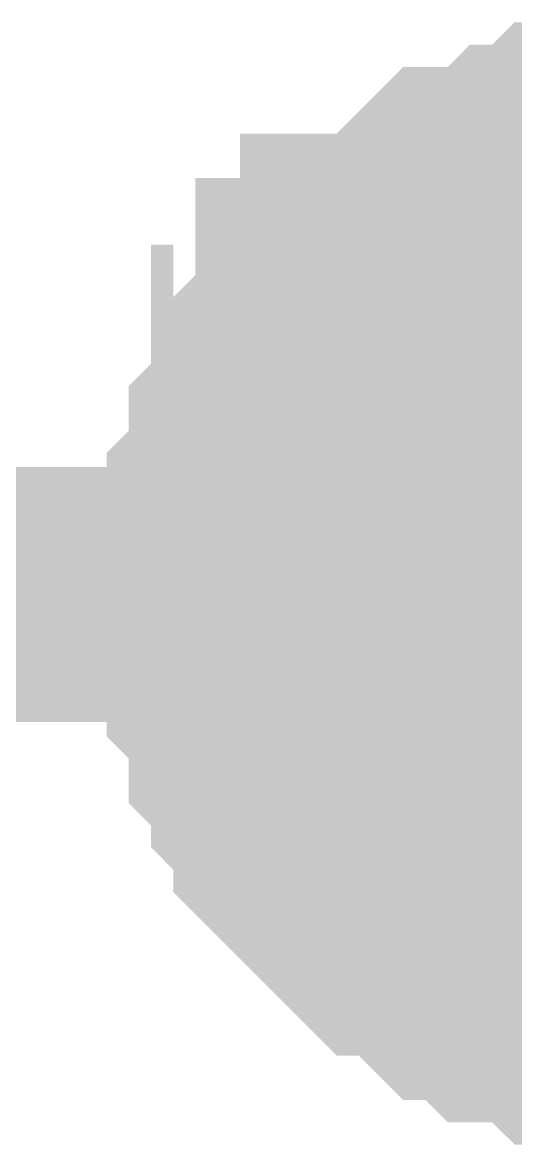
# Model space of a CAD drawing. Header units: inches. Extents: x 0 to 841, y 0 to 594.
# Drawn here: x 434.257 to 434.838, y 201.839 to 203.158 of the extents above; entities that cross this region are included whole.
import ezdxf

# ---------------------------------------------------------------- set-up
doc = ezdxf.new("R2010")
doc.units = ezdxf.units.IN
doc.layers.add('Sheet', color=255, linetype='Continuous')

msp = doc.modelspace()

# ---------------------------------------------------------------- linework, layer by layer
at = {"layer": 'Sheet'}
for points in [[(434.5062, 202.4857, 0.2997, 0.2997, 0), (434.5062, 202.5119, 0.2997, 0.2997, 0), (434.5062, 202.538, 0.2997, 0.2997, 0), (434.5062, 202.5641, 0.2997, 0.2997, 0), (434.5062, 202.5903, 0.2997, 0.2997, 0), (434.5323, 202.6164, 0.2997, 0.2997, 0), (434.5323, 202.6425, 0.2997, 0.2997, 0), (434.5323, 202.6687, 0.2997, 0.2997, 0), (434.5585, 202.6948, 0.2997, 0.2997, 0), (434.5585, 202.7209, 0.2997, 0.2997, 0), (434.5585, 202.7471, 0.2997, 0.2997, 0), (434.5846, 202.7471, 0.2997, 0.2997, 0), (434.5846, 202.7732, 0.2997, 0.2997, 0), (434.6107, 202.7993, 0.2997, 0.2997, 0), (434.6107, 202.8254, 0.2997, 0.2997, 0), (434.6369, 202.8254, 0.2997, 0.2997, 0), (434.663, 202.8516, 0.2997, 0.2997, 0), (434.663, 202.8777, 0.2997, 0.2997, 0), (434.6891, 202.8777, 0.2997, 0.2997, 0), (434.7153, 202.9038, 0.2997, 0.2997, 0), (434.7414, 202.93, 0.2997, 0.2997, 0), (434.7414, 202.93, 0.2997, 0.2997, 0), (434.7675, 202.9561, 0.2997, 0.2997, 0), (434.7937, 202.9561, 0.2997, 0.2997, 0), (434.8198, 202.9561, 0.2997, 0.2997, 0), (434.8459, 202.9822, 0.2997, 0.2997, 0), (434.872, 202.9822, 0.2997, 0.2997, 0), (434.872, 202.9822, 0.2997, 0.2997, 0), (434.8982, 203.0084, 0.2997, 0.2997, 0), (434.9243, 203.0084, 0.2997, 0.2997, 0), (434.9504, 203.0084, 0.2997, 0.2997, 0), (434.9766, 203.0084, 0.2997, 0.2997, 0), (435.0027, 203.0084, 0.2997, 0.2997, 0)], [(434.5062, 202.4857, 0.2997, 0.2997, 0), (434.5062, 202.5119, 0.2997, 0.2997, 0), (434.5062, 202.538, 0.2997, 0.2997, 0), (434.5062, 202.5641, 0.2997, 0.2997, 0), (434.5062, 202.5903, 0.2997, 0.2997, 0), (434.5323, 202.6164, 0.2997, 0.2997, 0), (434.5323, 202.6425, 0.2997, 0.2997, 0), (434.5323, 202.6687, 0.2997, 0.2997, 0), (434.5585, 202.6948, 0.2997, 0.2997, 0), (434.5585, 202.7209, 0.2997, 0.2997, 0), (434.5585, 202.7471, 0.2997, 0.2997, 0), (434.5846, 202.7471, 0.2997, 0.2997, 0), (434.5846, 202.7732, 0.2997, 0.2997, 0), (434.6107, 202.7993, 0.2997, 0.2997, 0), (434.6107, 202.8254, 0.2997, 0.2997, 0), (434.6369, 202.8254, 0.2997, 0.2997, 0), (434.663, 202.8516, 0.2997, 0.2997, 0), (434.663, 202.8777, 0.2997, 0.2997, 0), (434.6891, 202.8777, 0.2997, 0.2997, 0), (434.7153, 202.9038, 0.2997, 0.2997, 0), (434.7414, 202.93, 0.2997, 0.2997, 0), (434.7414, 202.93, 0.2997, 0.2997, 0), (434.7675, 202.9561, 0.2997, 0.2997, 0), (434.7937, 202.9561, 0.2997, 0.2997, 0), (434.8198, 202.9561, 0.2997, 0.2997, 0), (434.8459, 202.9822, 0.2997, 0.2997, 0), (434.872, 202.9822, 0.2997, 0.2997, 0), (434.872, 202.9822, 0.2997, 0.2997, 0), (434.8982, 203.0084, 0.2997, 0.2997, 0), (434.9243, 203.0084, 0.2997, 0.2997, 0), (434.9504, 203.0084, 0.2997, 0.2997, 0), (434.9766, 203.0084, 0.2997, 0.2997, 0), (435.0027, 203.0084, 0.2997, 0.2997, 0)], [(434.5062, 202.4857, 0.2997, 0.2997, 0), (434.5062, 202.5119, 0.2997, 0.2997, 0), (434.5062, 202.538, 0.2997, 0.2997, 0), (434.5062, 202.5641, 0.2997, 0.2997, 0), (434.5062, 202.5903, 0.2997, 0.2997, 0), (434.5323, 202.6164, 0.2997, 0.2997, 0), (434.5323, 202.6425, 0.2997, 0.2997, 0), (434.5323, 202.6687, 0.2997, 0.2997, 0), (434.5585, 202.6948, 0.2997, 0.2997, 0), (434.5585, 202.7209, 0.2997, 0.2997, 0), (434.5585, 202.7471, 0.2997, 0.2997, 0), (434.5846, 202.7471, 0.2997, 0.2997, 0), (434.5846, 202.7732, 0.2997, 0.2997, 0), (434.6107, 202.7993, 0.2997, 0.2997, 0), (434.6107, 202.8254, 0.2997, 0.2997, 0), (434.6369, 202.8254, 0.2997, 0.2997, 0), (434.663, 202.8516, 0.2997, 0.2997, 0), (434.663, 202.8777, 0.2997, 0.2997, 0), (434.6891, 202.8777, 0.2997, 0.2997, 0), (434.7153, 202.9038, 0.2997, 0.2997, 0), (434.7414, 202.93, 0.2997, 0.2997, 0), (434.7414, 202.93, 0.2997, 0.2997, 0), (434.7675, 202.9561, 0.2997, 0.2997, 0), (434.7937, 202.9561, 0.2997, 0.2997, 0), (434.8198, 202.9561, 0.2997, 0.2997, 0), (434.8459, 202.9822, 0.2997, 0.2997, 0), (434.872, 202.9822, 0.2997, 0.2997, 0), (434.872, 202.9822, 0.2997, 0.2997, 0), (434.8982, 203.0084, 0.2997, 0.2997, 0), (434.9243, 203.0084, 0.2997, 0.2997, 0), (434.9504, 203.0084, 0.2997, 0.2997, 0), (434.9766, 203.0084, 0.2997, 0.2997, 0), (435.0027, 203.0084, 0.2997, 0.2997, 0)], [(434.5062, 202.4857, 0.2997, 0.2997, 0), (434.5062, 202.5119, 0.2997, 0.2997, 0), (434.5062, 202.538, 0.2997, 0.2997, 0), (434.5062, 202.5641, 0.2997, 0.2997, 0), (434.5062, 202.5903, 0.2997, 0.2997, 0), (434.5323, 202.6164, 0.2997, 0.2997, 0), (434.5323, 202.6425, 0.2997, 0.2997, 0), (434.5323, 202.6687, 0.2997, 0.2997, 0), (434.5585, 202.6948, 0.2997, 0.2997, 0), (434.5585, 202.7209, 0.2997, 0.2997, 0), (434.5585, 202.7471, 0.2997, 0.2997, 0), (434.5846, 202.7471, 0.2997, 0.2997, 0), (434.5846, 202.7732, 0.2997, 0.2997, 0), (434.6107, 202.7993, 0.2997, 0.2997, 0), (434.6107, 202.8254, 0.2997, 0.2997, 0), (434.6369, 202.8254, 0.2997, 0.2997, 0), (434.663, 202.8516, 0.2997, 0.2997, 0), (434.663, 202.8777, 0.2997, 0.2997, 0), (434.6891, 202.8777, 0.2997, 0.2997, 0), (434.7153, 202.9038, 0.2997, 0.2997, 0), (434.7414, 202.93, 0.2997, 0.2997, 0), (434.7414, 202.93, 0.2997, 0.2997, 0), (434.7675, 202.9561, 0.2997, 0.2997, 0), (434.7937, 202.9561, 0.2997, 0.2997, 0), (434.8198, 202.9561, 0.2997, 0.2997, 0), (434.8459, 202.9822, 0.2997, 0.2997, 0), (434.872, 202.9822, 0.2997, 0.2997, 0), (434.872, 202.9822, 0.2997, 0.2997, 0), (434.8982, 203.0084, 0.2997, 0.2997, 0), (434.9243, 203.0084, 0.2997, 0.2997, 0), (434.9504, 203.0084, 0.2997, 0.2997, 0), (434.9766, 203.0084, 0.2997, 0.2997, 0), (435.0027, 203.0084, 0.2997, 0.2997, 0)], [(434.5062, 202.4857, 0.2997, 0.2997, 0), (434.5062, 202.5119, 0.2997, 0.2997, 0), (434.5062, 202.538, 0.2997, 0.2997, 0), (434.5062, 202.5641, 0.2997, 0.2997, 0), (434.5062, 202.5903, 0.2997, 0.2997, 0), (434.5323, 202.6164, 0.2997, 0.2997, 0), (434.5323, 202.6425, 0.2997, 0.2997, 0), (434.5323, 202.6687, 0.2997, 0.2997, 0), (434.5585, 202.6948, 0.2997, 0.2997, 0), (434.5585, 202.7209, 0.2997, 0.2997, 0), (434.5585, 202.7471, 0.2997, 0.2997, 0), (434.5846, 202.7471, 0.2997, 0.2997, 0), (434.5846, 202.7732, 0.2997, 0.2997, 0), (434.6107, 202.7993, 0.2997, 0.2997, 0), (434.6107, 202.8254, 0.2997, 0.2997, 0), (434.6369, 202.8254, 0.2997, 0.2997, 0), (434.663, 202.8516, 0.2997, 0.2997, 0), (434.663, 202.8777, 0.2997, 0.2997, 0), (434.6891, 202.8777, 0.2997, 0.2997, 0), (434.7153, 202.9038, 0.2997, 0.2997, 0), (434.7414, 202.93, 0.2997, 0.2997, 0), (434.7414, 202.93, 0.2997, 0.2997, 0), (434.7675, 202.9561, 0.2997, 0.2997, 0), (434.7937, 202.9561, 0.2997, 0.2997, 0), (434.8198, 202.9561, 0.2997, 0.2997, 0), (434.8459, 202.9822, 0.2997, 0.2997, 0), (434.872, 202.9822, 0.2997, 0.2997, 0), (434.872, 202.9822, 0.2997, 0.2997, 0), (434.8982, 203.0084, 0.2997, 0.2997, 0), (434.9243, 203.0084, 0.2997, 0.2997, 0), (434.9504, 203.0084, 0.2997, 0.2997, 0), (434.9766, 203.0084, 0.2997, 0.2997, 0), (435.0027, 203.0084, 0.2997, 0.2997, 0)], [(434.5062, 202.4857, 0.0991, 0.0991, 0), (434.5062, 202.5119, 0.0991, 0.0991, 0), (434.5062, 202.538, 0.0991, 0.0991, 0), (434.5062, 202.5641, 0.0991, 0.0991, 0), (434.5062, 202.5903, 0.0991, 0.0991, 0), (434.5323, 202.6164, 0.0991, 0.0991, 0), (434.5323, 202.6425, 0.0991, 0.0991, 0), (434.5323, 202.6687, 0.0991, 0.0991, 0), (434.5585, 202.6948, 0.0991, 0.0991, 0), (434.5585, 202.7209, 0.0991, 0.0991, 0), (434.5585, 202.7471, 0.0991, 0.0991, 0), (434.5846, 202.7471, 0.0991, 0.0991, 0), (434.5846, 202.7732, 0.0991, 0.0991, 0), (434.6107, 202.7993, 0.0991, 0.0991, 0), (434.6107, 202.8254, 0.0991, 0.0991, 0), (434.6369, 202.8254, 0.0991, 0.0991, 0), (434.663, 202.8516, 0.0991, 0.0991, 0), (434.663, 202.8777, 0.0991, 0.0991, 0), (434.6891, 202.8777, 0.0991, 0.0991, 0), (434.7153, 202.9038, 0.0991, 0.0991, 0), (434.7414, 202.93, 0.0991, 0.0991, 0), (434.7414, 202.93, 0.0991, 0.0991, 0), (434.7675, 202.9561, 0.0991, 0.0991, 0), (434.7937, 202.9561, 0.0991, 0.0991, 0), (434.8198, 202.9561, 0.0991, 0.0991, 0), (434.8459, 202.9822, 0.0991, 0.0991, 0), (434.872, 202.9822, 0.0991, 0.0991, 0), (434.872, 202.9822, 0.0991, 0.0991, 0), (434.8982, 203.0084, 0.0991, 0.0991, 0)], [(434.5062, 202.4857, 0.0991, 0.0991, 0), (434.5062, 202.5119, 0.0991, 0.0991, 0), (434.5062, 202.538, 0.0991, 0.0991, 0), (434.5062, 202.5641, 0.0991, 0.0991, 0), (434.5062, 202.5903, 0.0991, 0.0991, 0), (434.5323, 202.6164, 0.0991, 0.0991, 0), (434.5323, 202.6425, 0.0991, 0.0991, 0), (434.5323, 202.6687, 0.0991, 0.0991, 0), (434.5585, 202.6948, 0.0991, 0.0991, 0), (434.5585, 202.7209, 0.0991, 0.0991, 0), (434.5585, 202.7471, 0.0991, 0.0991, 0), (434.5846, 202.7471, 0.0991, 0.0991, 0), (434.5846, 202.7732, 0.0991, 0.0991, 0), (434.6107, 202.7993, 0.0991, 0.0991, 0), (434.6107, 202.8254, 0.0991, 0.0991, 0), (434.6369, 202.8254, 0.0991, 0.0991, 0), (434.663, 202.8516, 0.0991, 0.0991, 0), (434.663, 202.8777, 0.0991, 0.0991, 0), (434.6891, 202.8777, 0.0991, 0.0991, 0), (434.7153, 202.9038, 0.0991, 0.0991, 0), (434.7414, 202.93, 0.0991, 0.0991, 0), (434.7414, 202.93, 0.0991, 0.0991, 0), (434.7675, 202.9561, 0.0991, 0.0991, 0), (434.7937, 202.9561, 0.0991, 0.0991, 0), (434.8198, 202.9561, 0.0991, 0.0991, 0), (434.8459, 202.9822, 0.0991, 0.0991, 0), (434.872, 202.9822, 0.0991, 0.0991, 0), (434.872, 202.9822, 0.0991, 0.0991, 0), (434.8982, 203.0084, 0.0991, 0.0991, 0)], [(434.5062, 202.4857, 0.0991, 0.0991, 0), (434.5062, 202.5119, 0.0991, 0.0991, 0), (434.5062, 202.538, 0.0991, 0.0991, 0), (434.5062, 202.5641, 0.0991, 0.0991, 0), (434.5062, 202.5903, 0.0991, 0.0991, 0), (434.5323, 202.6164, 0.0991, 0.0991, 0), (434.5323, 202.6425, 0.0991, 0.0991, 0), (434.5323, 202.6687, 0.0991, 0.0991, 0), (434.5585, 202.6948, 0.0991, 0.0991, 0), (434.5585, 202.7209, 0.0991, 0.0991, 0), (434.5585, 202.7471, 0.0991, 0.0991, 0), (434.5846, 202.7471, 0.0991, 0.0991, 0), (434.5846, 202.7732, 0.0991, 0.0991, 0), (434.6107, 202.7993, 0.0991, 0.0991, 0), (434.6107, 202.8254, 0.0991, 0.0991, 0), (434.6369, 202.8254, 0.0991, 0.0991, 0), (434.663, 202.8516, 0.0991, 0.0991, 0), (434.663, 202.8777, 0.0991, 0.0991, 0), (434.6891, 202.8777, 0.0991, 0.0991, 0), (434.7153, 202.9038, 0.0991, 0.0991, 0), (434.7414, 202.93, 0.0991, 0.0991, 0), (434.7414, 202.93, 0.0991, 0.0991, 0), (434.7675, 202.9561, 0.0991, 0.0991, 0), (434.7937, 202.9561, 0.0991, 0.0991, 0), (434.8198, 202.9561, 0.0991, 0.0991, 0), (434.8459, 202.9822, 0.0991, 0.0991, 0), (434.872, 202.9822, 0.0991, 0.0991, 0), (434.872, 202.9822, 0.0991, 0.0991, 0), (434.8982, 203.0084, 0.0991, 0.0991, 0)], [(434.5062, 202.4857, 0.0991, 0.0991, 0), (434.5062, 202.5119, 0.0991, 0.0991, 0), (434.5062, 202.538, 0.0991, 0.0991, 0), (434.5062, 202.5641, 0.0991, 0.0991, 0), (434.5062, 202.5903, 0.0991, 0.0991, 0), (434.5323, 202.6164, 0.0991, 0.0991, 0), (434.5323, 202.6425, 0.0991, 0.0991, 0), (434.5323, 202.6687, 0.0991, 0.0991, 0), (434.5585, 202.6948, 0.0991, 0.0991, 0), (434.5585, 202.7209, 0.0991, 0.0991, 0), (434.5585, 202.7471, 0.0991, 0.0991, 0), (434.5846, 202.7471, 0.0991, 0.0991, 0), (434.5846, 202.7732, 0.0991, 0.0991, 0), (434.6107, 202.7993, 0.0991, 0.0991, 0), (434.6107, 202.8254, 0.0991, 0.0991, 0), (434.6369, 202.8254, 0.0991, 0.0991, 0), (434.663, 202.8516, 0.0991, 0.0991, 0), (434.663, 202.8777, 0.0991, 0.0991, 0), (434.6891, 202.8777, 0.0991, 0.0991, 0), (434.7153, 202.9038, 0.0991, 0.0991, 0), (434.7414, 202.93, 0.0991, 0.0991, 0), (434.7414, 202.93, 0.0991, 0.0991, 0), (434.7675, 202.9561, 0.0991, 0.0991, 0), (434.7937, 202.9561, 0.0991, 0.0991, 0), (434.8198, 202.9561, 0.0991, 0.0991, 0), (434.8459, 202.9822, 0.0991, 0.0991, 0), (434.872, 202.9822, 0.0991, 0.0991, 0), (434.872, 202.9822, 0.0991, 0.0991, 0), (434.8982, 203.0084, 0.0991, 0.0991, 0)], [(434.5062, 202.4857, 0.0991, 0.0991, 0), (434.5062, 202.5119, 0.0991, 0.0991, 0), (434.5062, 202.538, 0.0991, 0.0991, 0), (434.5062, 202.5641, 0.0991, 0.0991, 0), (434.5062, 202.5903, 0.0991, 0.0991, 0), (434.5323, 202.6164, 0.0991, 0.0991, 0), (434.5323, 202.6425, 0.0991, 0.0991, 0), (434.5323, 202.6687, 0.0991, 0.0991, 0), (434.5585, 202.6948, 0.0991, 0.0991, 0), (434.5585, 202.7209, 0.0991, 0.0991, 0), (434.5585, 202.7471, 0.0991, 0.0991, 0), (434.5846, 202.7471, 0.0991, 0.0991, 0), (434.5846, 202.7732, 0.0991, 0.0991, 0), (434.6107, 202.7993, 0.0991, 0.0991, 0), (434.6107, 202.8254, 0.0991, 0.0991, 0), (434.6369, 202.8254, 0.0991, 0.0991, 0), (434.663, 202.8516, 0.0991, 0.0991, 0), (434.663, 202.8777, 0.0991, 0.0991, 0), (434.6891, 202.8777, 0.0991, 0.0991, 0), (434.7153, 202.9038, 0.0991, 0.0991, 0), (434.7414, 202.93, 0.0991, 0.0991, 0), (434.7414, 202.93, 0.0991, 0.0991, 0), (434.7675, 202.9561, 0.0991, 0.0991, 0), (434.7937, 202.9561, 0.0991, 0.0991, 0), (434.8198, 202.9561, 0.0991, 0.0991, 0), (434.8459, 202.9822, 0.0991, 0.0991, 0), (434.872, 202.9822, 0.0991, 0.0991, 0), (434.872, 202.9822, 0.0991, 0.0991, 0), (434.8982, 203.0084, 0.0991, 0.0991, 0)], [(445.0109, 202.4857, 0.2997, 0.2997, 0), (435.0027, 202.4857, 0.2997, 0.2997, 0), (425.0207, 202.4857, 0.2997, 0.2997, 0), (422.5121, 202.4857, 0.2997, 0.2997, 0)], [(435.0027, 201.9893, 0.2997, 0.2997, 0), (434.9766, 201.9893, 0.2997, 0.2997, 0), (434.9504, 201.9893, 0.2997, 0.2997, 0), (434.9243, 201.9893, 0.2997, 0.2997, 0), (434.8982, 201.9893, 0.2997, 0.2997, 0), (434.872, 202.0154, 0.2997, 0.2997, 0), (434.872, 202.0154, 0.2997, 0.2997, 0), (434.8459, 202.0154, 0.2997, 0.2997, 0), (434.8198, 202.0154, 0.2997, 0.2997, 0), (434.7937, 202.0415, 0.2997, 0.2997, 0), (434.7675, 202.0415, 0.2997, 0.2997, 0), (434.7414, 202.0677, 0.2997, 0.2997, 0), (434.7414, 202.0677, 0.2997, 0.2997, 0), (434.7153, 202.0938, 0.2997, 0.2997, 0), (434.6891, 202.0938, 0.2997, 0.2997, 0), (434.663, 202.1199, 0.2997, 0.2997, 0), (434.663, 202.1199, 0.2997, 0.2997, 0), (434.6369, 202.146, 0.2997, 0.2997, 0), (434.6107, 202.1722, 0.2997, 0.2997, 0), (434.6107, 202.1722, 0.2997, 0.2997, 0), (434.5846, 202.1983, 0.2997, 0.2997, 0), (434.5846, 202.2244, 0.2997, 0.2997, 0), (434.5585, 202.2506, 0.2997, 0.2997, 0), (434.5585, 202.2767, 0.2997, 0.2997, 0), (434.5585, 202.2767, 0.2997, 0.2997, 0), (434.5323, 202.3028, 0.2997, 0.2997, 0), (434.5323, 202.329, 0.2997, 0.2997, 0), (434.5323, 202.3551, 0.2997, 0.2997, 0), (434.5062, 202.3812, 0.2997, 0.2997, 0), (434.5062, 202.4074, 0.2997, 0.2997, 0), (434.5062, 202.4335, 0.2997, 0.2997, 0), (434.5062, 202.4596, 0.2997, 0.2997, 0), (434.5062, 202.4857, 0.2997, 0.2997, 0)], [(434.5062, 202.4857, 0.2997, 0.2997, 0), (434.5062, 202.4857, 0.2997, 0.2997, 0)], [(435.0027, 201.9893, 0.2997, 0.2997, 0), (434.9766, 201.9893, 0.2997, 0.2997, 0), (434.9504, 201.9893, 0.2997, 0.2997, 0), (434.9243, 201.9893, 0.2997, 0.2997, 0), (434.8982, 201.9893, 0.2997, 0.2997, 0), (434.872, 202.0154, 0.2997, 0.2997, 0), (434.872, 202.0154, 0.2997, 0.2997, 0), (434.8459, 202.0154, 0.2997, 0.2997, 0), (434.8198, 202.0154, 0.2997, 0.2997, 0), (434.7937, 202.0415, 0.2997, 0.2997, 0), (434.7675, 202.0415, 0.2997, 0.2997, 0), (434.7414, 202.0677, 0.2997, 0.2997, 0), (434.7414, 202.0677, 0.2997, 0.2997, 0), (434.7153, 202.0938, 0.2997, 0.2997, 0), (434.6891, 202.0938, 0.2997, 0.2997, 0), (434.663, 202.1199, 0.2997, 0.2997, 0), (434.663, 202.1199, 0.2997, 0.2997, 0), (434.6369, 202.146, 0.2997, 0.2997, 0), (434.6107, 202.1722, 0.2997, 0.2997, 0), (434.6107, 202.1722, 0.2997, 0.2997, 0), (434.5846, 202.1983, 0.2997, 0.2997, 0), (434.5846, 202.2244, 0.2997, 0.2997, 0), (434.5585, 202.2506, 0.2997, 0.2997, 0), (434.5585, 202.2767, 0.2997, 0.2997, 0), (434.5585, 202.2767, 0.2997, 0.2997, 0), (434.5323, 202.3028, 0.2997, 0.2997, 0), (434.5323, 202.329, 0.2997, 0.2997, 0), (434.5323, 202.3551, 0.2997, 0.2997, 0), (434.5062, 202.3812, 0.2997, 0.2997, 0), (434.5062, 202.4074, 0.2997, 0.2997, 0), (434.5062, 202.4335, 0.2997, 0.2997, 0), (434.5062, 202.4596, 0.2997, 0.2997, 0), (434.5062, 202.4857, 0.2997, 0.2997, 0)], [(434.5062, 202.4857, 0.2997, 0.2997, 0), (434.5062, 202.4857, 0.2997, 0.2997, 0)], [(435.0027, 201.9893, 0.2997, 0.2997, 0), (434.9766, 201.9893, 0.2997, 0.2997, 0), (434.9504, 201.9893, 0.2997, 0.2997, 0), (434.9243, 201.9893, 0.2997, 0.2997, 0), (434.8982, 201.9893, 0.2997, 0.2997, 0), (434.872, 202.0154, 0.2997, 0.2997, 0), (434.872, 202.0154, 0.2997, 0.2997, 0), (434.8459, 202.0154, 0.2997, 0.2997, 0), (434.8198, 202.0154, 0.2997, 0.2997, 0), (434.7937, 202.0415, 0.2997, 0.2997, 0), (434.7675, 202.0415, 0.2997, 0.2997, 0), (434.7414, 202.0677, 0.2997, 0.2997, 0), (434.7414, 202.0677, 0.2997, 0.2997, 0), (434.7153, 202.0938, 0.2997, 0.2997, 0), (434.6891, 202.0938, 0.2997, 0.2997, 0), (434.663, 202.1199, 0.2997, 0.2997, 0), (434.663, 202.1199, 0.2997, 0.2997, 0), (434.6369, 202.146, 0.2997, 0.2997, 0), (434.6107, 202.1722, 0.2997, 0.2997, 0), (434.6107, 202.1722, 0.2997, 0.2997, 0), (434.5846, 202.1983, 0.2997, 0.2997, 0), (434.5846, 202.2244, 0.2997, 0.2997, 0), (434.5585, 202.2506, 0.2997, 0.2997, 0), (434.5585, 202.2767, 0.2997, 0.2997, 0), (434.5585, 202.2767, 0.2997, 0.2997, 0), (434.5323, 202.3028, 0.2997, 0.2997, 0), (434.5323, 202.329, 0.2997, 0.2997, 0), (434.5323, 202.3551, 0.2997, 0.2997, 0), (434.5062, 202.3812, 0.2997, 0.2997, 0), (434.5062, 202.4074, 0.2997, 0.2997, 0), (434.5062, 202.4335, 0.2997, 0.2997, 0), (434.5062, 202.4596, 0.2997, 0.2997, 0), (434.5062, 202.4857, 0.2997, 0.2997, 0)], [(434.5062, 202.4857, 0.2997, 0.2997, 0), (434.5062, 202.4857, 0.2997, 0.2997, 0)], [(435.0027, 201.9893, 0.2997, 0.2997, 0), (434.9766, 201.9893, 0.2997, 0.2997, 0), (434.9504, 201.9893, 0.2997, 0.2997, 0), (434.9243, 201.9893, 0.2997, 0.2997, 0), (434.8982, 201.9893, 0.2997, 0.2997, 0), (434.872, 202.0154, 0.2997, 0.2997, 0), (434.872, 202.0154, 0.2997, 0.2997, 0), (434.8459, 202.0154, 0.2997, 0.2997, 0), (434.8198, 202.0154, 0.2997, 0.2997, 0), (434.7937, 202.0415, 0.2997, 0.2997, 0), (434.7675, 202.0415, 0.2997, 0.2997, 0), (434.7414, 202.0677, 0.2997, 0.2997, 0), (434.7414, 202.0677, 0.2997, 0.2997, 0), (434.7153, 202.0938, 0.2997, 0.2997, 0), (434.6891, 202.0938, 0.2997, 0.2997, 0), (434.663, 202.1199, 0.2997, 0.2997, 0), (434.663, 202.1199, 0.2997, 0.2997, 0), (434.6369, 202.146, 0.2997, 0.2997, 0), (434.6107, 202.1722, 0.2997, 0.2997, 0), (434.6107, 202.1722, 0.2997, 0.2997, 0), (434.5846, 202.1983, 0.2997, 0.2997, 0), (434.5846, 202.2244, 0.2997, 0.2997, 0), (434.5585, 202.2506, 0.2997, 0.2997, 0), (434.5585, 202.2767, 0.2997, 0.2997, 0), (434.5585, 202.2767, 0.2997, 0.2997, 0), (434.5323, 202.3028, 0.2997, 0.2997, 0), (434.5323, 202.329, 0.2997, 0.2997, 0), (434.5323, 202.3551, 0.2997, 0.2997, 0), (434.5062, 202.3812, 0.2997, 0.2997, 0), (434.5062, 202.4074, 0.2997, 0.2997, 0), (434.5062, 202.4335, 0.2997, 0.2997, 0), (434.5062, 202.4596, 0.2997, 0.2997, 0), (434.5062, 202.4857, 0.2997, 0.2997, 0)], [(434.5062, 202.4857, 0.2997, 0.2997, 0), (434.5062, 202.4857, 0.2997, 0.2997, 0)], [(435.0027, 201.9893, 0.2997, 0.2997, 0), (434.9766, 201.9893, 0.2997, 0.2997, 0), (434.9504, 201.9893, 0.2997, 0.2997, 0), (434.9243, 201.9893, 0.2997, 0.2997, 0), (434.8982, 201.9893, 0.2997, 0.2997, 0), (434.872, 202.0154, 0.2997, 0.2997, 0), (434.872, 202.0154, 0.2997, 0.2997, 0), (434.8459, 202.0154, 0.2997, 0.2997, 0), (434.8198, 202.0154, 0.2997, 0.2997, 0), (434.7937, 202.0415, 0.2997, 0.2997, 0), (434.7675, 202.0415, 0.2997, 0.2997, 0), (434.7414, 202.0677, 0.2997, 0.2997, 0), (434.7414, 202.0677, 0.2997, 0.2997, 0), (434.7153, 202.0938, 0.2997, 0.2997, 0), (434.6891, 202.0938, 0.2997, 0.2997, 0), (434.663, 202.1199, 0.2997, 0.2997, 0), (434.663, 202.1199, 0.2997, 0.2997, 0), (434.6369, 202.146, 0.2997, 0.2997, 0), (434.6107, 202.1722, 0.2997, 0.2997, 0), (434.6107, 202.1722, 0.2997, 0.2997, 0), (434.5846, 202.1983, 0.2997, 0.2997, 0), (434.5846, 202.2244, 0.2997, 0.2997, 0), (434.5585, 202.2506, 0.2997, 0.2997, 0), (434.5585, 202.2767, 0.2997, 0.2997, 0), (434.5585, 202.2767, 0.2997, 0.2997, 0), (434.5323, 202.3028, 0.2997, 0.2997, 0), (434.5323, 202.329, 0.2997, 0.2997, 0), (434.5323, 202.3551, 0.2997, 0.2997, 0), (434.5062, 202.3812, 0.2997, 0.2997, 0), (434.5062, 202.4074, 0.2997, 0.2997, 0), (434.5062, 202.4335, 0.2997, 0.2997, 0), (434.5062, 202.4596, 0.2997, 0.2997, 0), (434.5062, 202.4857, 0.2997, 0.2997, 0)], [(434.5062, 202.4857, 0.2997, 0.2997, 0), (434.5062, 202.4857, 0.2997, 0.2997, 0)], [(434.8982, 201.9893, 0.0991, 0.0991, 0), (434.872, 202.0154, 0.0991, 0.0991, 0), (434.872, 202.0154, 0.0991, 0.0991, 0), (434.8459, 202.0154, 0.0991, 0.0991, 0), (434.8198, 202.0154, 0.0991, 0.0991, 0), (434.7937, 202.0415, 0.0991, 0.0991, 0), (434.7675, 202.0415, 0.0991, 0.0991, 0), (434.7414, 202.0677, 0.0991, 0.0991, 0), (434.7414, 202.0677, 0.0991, 0.0991, 0), (434.7153, 202.0938, 0.0991, 0.0991, 0), (434.6891, 202.0938, 0.0991, 0.0991, 0), (434.663, 202.1199, 0.0991, 0.0991, 0), (434.663, 202.1199, 0.0991, 0.0991, 0), (434.6369, 202.146, 0.0991, 0.0991, 0), (434.6107, 202.1722, 0.0991, 0.0991, 0), (434.6107, 202.1722, 0.0991, 0.0991, 0), (434.5846, 202.1983, 0.0991, 0.0991, 0), (434.5846, 202.2244, 0.0991, 0.0991, 0), (434.5585, 202.2506, 0.0991, 0.0991, 0), (434.5585, 202.2767, 0.0991, 0.0991, 0), (434.5585, 202.2767, 0.0991, 0.0991, 0), (434.5323, 202.3028, 0.0991, 0.0991, 0), (434.5323, 202.329, 0.0991, 0.0991, 0), (434.5323, 202.3551, 0.0991, 0.0991, 0), (434.5062, 202.3812, 0.0991, 0.0991, 0), (434.5062, 202.4074, 0.0991, 0.0991, 0), (434.5062, 202.4335, 0.0991, 0.0991, 0), (434.5062, 202.4596, 0.0991, 0.0991, 0), (434.5062, 202.4857, 0.0991, 0.0991, 0)], [(434.5062, 202.4857, 0.0991, 0.0991, 0), (434.5062, 202.4857, 0.0991, 0.0991, 0)], [(434.8982, 201.9893, 0.0991, 0.0991, 0), (434.872, 202.0154, 0.0991, 0.0991, 0), (434.872, 202.0154, 0.0991, 0.0991, 0), (434.8459, 202.0154, 0.0991, 0.0991, 0), (434.8198, 202.0154, 0.0991, 0.0991, 0), (434.7937, 202.0415, 0.0991, 0.0991, 0), (434.7675, 202.0415, 0.0991, 0.0991, 0), (434.7414, 202.0677, 0.0991, 0.0991, 0), (434.7414, 202.0677, 0.0991, 0.0991, 0), (434.7153, 202.0938, 0.0991, 0.0991, 0), (434.6891, 202.0938, 0.0991, 0.0991, 0), (434.663, 202.1199, 0.0991, 0.0991, 0), (434.663, 202.1199, 0.0991, 0.0991, 0), (434.6369, 202.146, 0.0991, 0.0991, 0), (434.6107, 202.1722, 0.0991, 0.0991, 0), (434.6107, 202.1722, 0.0991, 0.0991, 0), (434.5846, 202.1983, 0.0991, 0.0991, 0), (434.5846, 202.2244, 0.0991, 0.0991, 0), (434.5585, 202.2506, 0.0991, 0.0991, 0), (434.5585, 202.2767, 0.0991, 0.0991, 0), (434.5585, 202.2767, 0.0991, 0.0991, 0), (434.5323, 202.3028, 0.0991, 0.0991, 0), (434.5323, 202.329, 0.0991, 0.0991, 0), (434.5323, 202.3551, 0.0991, 0.0991, 0), (434.5062, 202.3812, 0.0991, 0.0991, 0), (434.5062, 202.4074, 0.0991, 0.0991, 0), (434.5062, 202.4335, 0.0991, 0.0991, 0), (434.5062, 202.4596, 0.0991, 0.0991, 0), (434.5062, 202.4857, 0.0991, 0.0991, 0)], [(434.5062, 202.4857, 0.0991, 0.0991, 0), (434.5062, 202.4857, 0.0991, 0.0991, 0)], [(434.8982, 201.9893, 0.0991, 0.0991, 0), (434.872, 202.0154, 0.0991, 0.0991, 0), (434.872, 202.0154, 0.0991, 0.0991, 0), (434.8459, 202.0154, 0.0991, 0.0991, 0), (434.8198, 202.0154, 0.0991, 0.0991, 0), (434.7937, 202.0415, 0.0991, 0.0991, 0), (434.7675, 202.0415, 0.0991, 0.0991, 0), (434.7414, 202.0677, 0.0991, 0.0991, 0), (434.7414, 202.0677, 0.0991, 0.0991, 0), (434.7153, 202.0938, 0.0991, 0.0991, 0), (434.6891, 202.0938, 0.0991, 0.0991, 0), (434.663, 202.1199, 0.0991, 0.0991, 0), (434.663, 202.1199, 0.0991, 0.0991, 0), (434.6369, 202.146, 0.0991, 0.0991, 0), (434.6107, 202.1722, 0.0991, 0.0991, 0), (434.6107, 202.1722, 0.0991, 0.0991, 0), (434.5846, 202.1983, 0.0991, 0.0991, 0), (434.5846, 202.2244, 0.0991, 0.0991, 0), (434.5585, 202.2506, 0.0991, 0.0991, 0), (434.5585, 202.2767, 0.0991, 0.0991, 0), (434.5585, 202.2767, 0.0991, 0.0991, 0), (434.5323, 202.3028, 0.0991, 0.0991, 0), (434.5323, 202.329, 0.0991, 0.0991, 0), (434.5323, 202.3551, 0.0991, 0.0991, 0), (434.5062, 202.3812, 0.0991, 0.0991, 0), (434.5062, 202.4074, 0.0991, 0.0991, 0), (434.5062, 202.4335, 0.0991, 0.0991, 0), (434.5062, 202.4596, 0.0991, 0.0991, 0), (434.5062, 202.4857, 0.0991, 0.0991, 0)], [(434.5062, 202.4857, 0.0991, 0.0991, 0), (434.5062, 202.4857, 0.0991, 0.0991, 0)], [(434.8982, 201.9893, 0.0991, 0.0991, 0), (434.872, 202.0154, 0.0991, 0.0991, 0), (434.872, 202.0154, 0.0991, 0.0991, 0), (434.8459, 202.0154, 0.0991, 0.0991, 0), (434.8198, 202.0154, 0.0991, 0.0991, 0), (434.7937, 202.0415, 0.0991, 0.0991, 0), (434.7675, 202.0415, 0.0991, 0.0991, 0), (434.7414, 202.0677, 0.0991, 0.0991, 0), (434.7414, 202.0677, 0.0991, 0.0991, 0), (434.7153, 202.0938, 0.0991, 0.0991, 0), (434.6891, 202.0938, 0.0991, 0.0991, 0), (434.663, 202.1199, 0.0991, 0.0991, 0), (434.663, 202.1199, 0.0991, 0.0991, 0), (434.6369, 202.146, 0.0991, 0.0991, 0), (434.6107, 202.1722, 0.0991, 0.0991, 0), (434.6107, 202.1722, 0.0991, 0.0991, 0), (434.5846, 202.1983, 0.0991, 0.0991, 0), (434.5846, 202.2244, 0.0991, 0.0991, 0), (434.5585, 202.2506, 0.0991, 0.0991, 0), (434.5585, 202.2767, 0.0991, 0.0991, 0), (434.5585, 202.2767, 0.0991, 0.0991, 0), (434.5323, 202.3028, 0.0991, 0.0991, 0), (434.5323, 202.329, 0.0991, 0.0991, 0), (434.5323, 202.3551, 0.0991, 0.0991, 0), (434.5062, 202.3812, 0.0991, 0.0991, 0), (434.5062, 202.4074, 0.0991, 0.0991, 0), (434.5062, 202.4335, 0.0991, 0.0991, 0), (434.5062, 202.4596, 0.0991, 0.0991, 0), (434.5062, 202.4857, 0.0991, 0.0991, 0)], [(434.5062, 202.4857, 0.0991, 0.0991, 0), (434.5062, 202.4857, 0.0991, 0.0991, 0)], [(434.8982, 201.9893, 0.0991, 0.0991, 0), (434.872, 202.0154, 0.0991, 0.0991, 0), (434.872, 202.0154, 0.0991, 0.0991, 0), (434.8459, 202.0154, 0.0991, 0.0991, 0), (434.8198, 202.0154, 0.0991, 0.0991, 0), (434.7937, 202.0415, 0.0991, 0.0991, 0), (434.7675, 202.0415, 0.0991, 0.0991, 0), (434.7414, 202.0677, 0.0991, 0.0991, 0), (434.7414, 202.0677, 0.0991, 0.0991, 0), (434.7153, 202.0938, 0.0991, 0.0991, 0), (434.6891, 202.0938, 0.0991, 0.0991, 0), (434.663, 202.1199, 0.0991, 0.0991, 0), (434.663, 202.1199, 0.0991, 0.0991, 0), (434.6369, 202.146, 0.0991, 0.0991, 0), (434.6107, 202.1722, 0.0991, 0.0991, 0), (434.6107, 202.1722, 0.0991, 0.0991, 0), (434.5846, 202.1983, 0.0991, 0.0991, 0), (434.5846, 202.2244, 0.0991, 0.0991, 0), (434.5585, 202.2506, 0.0991, 0.0991, 0), (434.5585, 202.2767, 0.0991, 0.0991, 0), (434.5585, 202.2767, 0.0991, 0.0991, 0), (434.5323, 202.3028, 0.0991, 0.0991, 0), (434.5323, 202.329, 0.0991, 0.0991, 0), (434.5323, 202.3551, 0.0991, 0.0991, 0), (434.5062, 202.3812, 0.0991, 0.0991, 0), (434.5062, 202.4074, 0.0991, 0.0991, 0), (434.5062, 202.4335, 0.0991, 0.0991, 0), (434.5062, 202.4596, 0.0991, 0.0991, 0), (434.5062, 202.4857, 0.0991, 0.0991, 0)], [(434.5062, 202.4857, 0.0991, 0.0991, 0), (434.5062, 202.4857, 0.0991, 0.0991, 0)]]:
    msp.add_lwpolyline(points, format="xyseb", dxfattribs=at)
msp.add_lwpolyline([(434.746, 202.5, 0.508, 0.508, 1), (435.254, 202.5, 0.508, 0.508, 1)], format="xyseb", close=True, dxfattribs=at)

doc.saveas('drawing.dxf')
